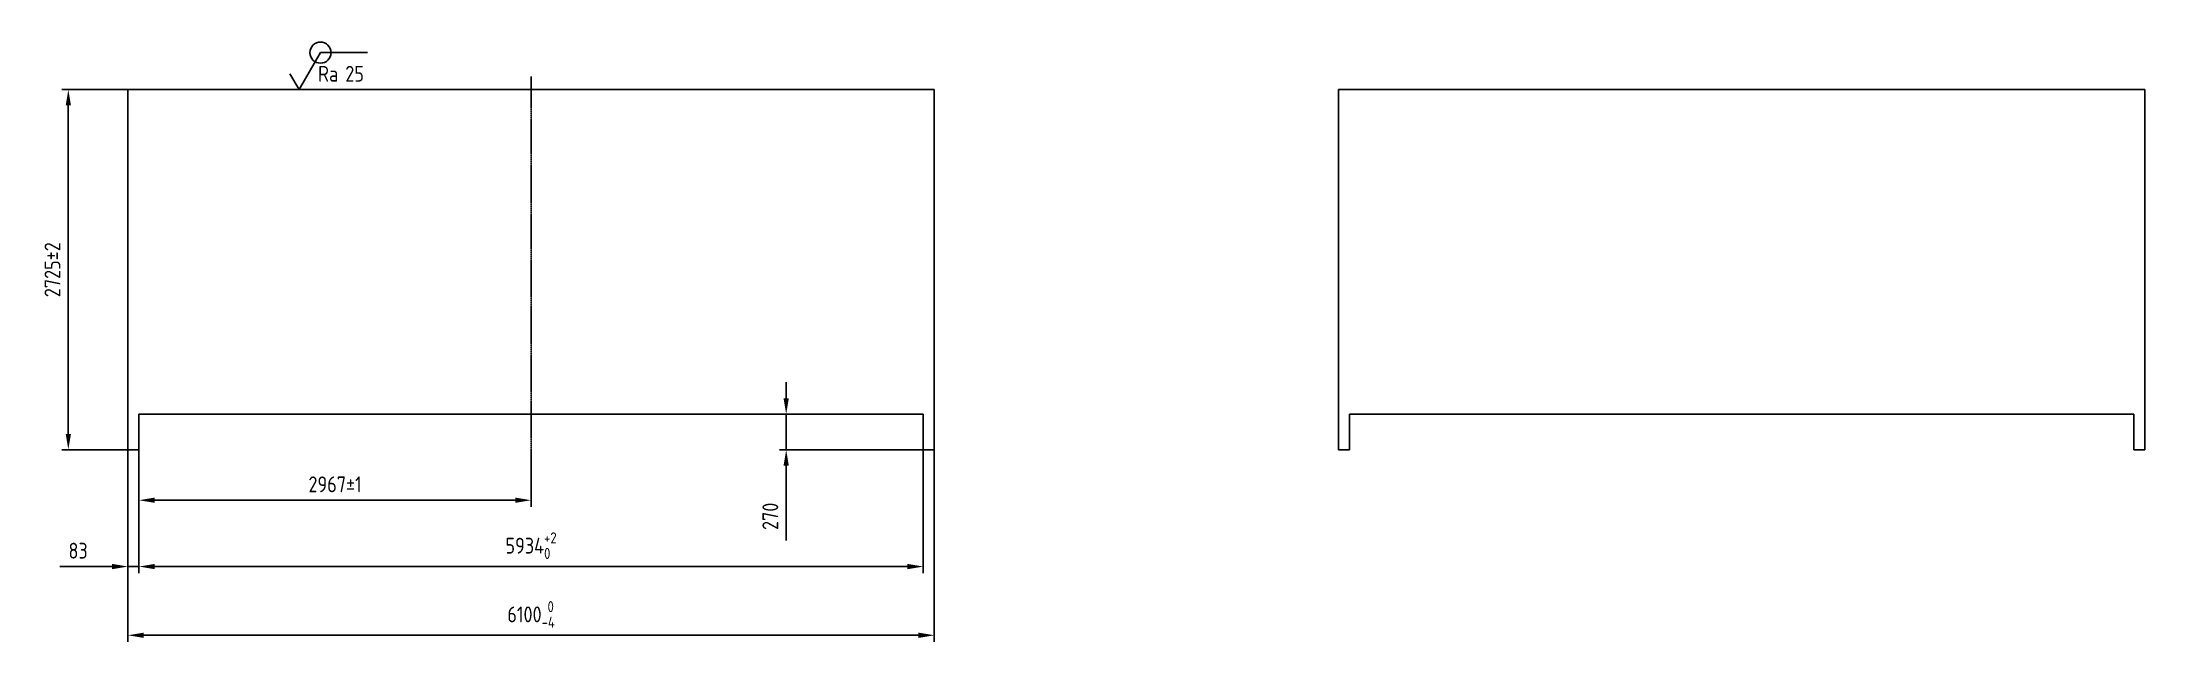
# Model space of a CAD drawing. Header units: millimetres. Extents: x 1820 to 17729, y -1187 to 3352.
import ezdxf

# ---------------------------------------------------------------- set-up
doc = ezdxf.new("R2010")
doc.units = ezdxf.units.MM
doc.header["$LTSCALE"] = 0.3
doc.linetypes.add('CENTER', pattern=[50.8, 31.75, -6.35, 6.35, -6.35])
for name, color, linetype in [('Cen', 5, 'CENTER'), ('Cont', 6, 'Continuous'), ('Dim', 7, 'Continuous'), ('Text', 3, 'Continuous')]:
    doc.layers.add(name, color=color, linetype=linetype)
doc.styles.add('Style1', font='romans.shx', dxfattribs={"width": 0.8})
doc.dimstyles.new('Lin_40', dxfattribs={"dimscale": 40, "dimtxt": 3, "dimasz": 3, "dimexe": 1.25, "dimexo": 0, "dimgap": 1.5, "dimtad": 1, "dimtxsty": 'Style1', "dimcen": 2.5, "dimclrt": 3, "dimadec": 0, "dimazin": 0, "dimtfac": 1, "dimtmove": 0, "dimatfit": 3, "dimldrblk": 'DOT', "dimfxl": 1, "dimarcsym": 0})

# ---------------------------------------------------------------- blocks, each defined once
blk = doc.blocks.new('*D8')
at = {"layer": 'Defpoints', "color": 0, "transparency": 16777216}
for p in [(2019, 2992), (2470, 2992), (2470, 267)]:
    blk.add_point(p, dxfattribs=at)
at = {"layer": 'Dim', "color": 0, "lineweight": -2, "transparency": 16777216}
for p, q in [((2470, 2992), (1969, 2992)), ((2019, 387), (2019, 2872)), ((2470, 267), (1969, 267))]:
    blk.add_line(p, q, dxfattribs=at)
at = {"layer": 'Dim', "color": 0, "transparency": 16777216}
for points in [[(1999, 2872), (2039, 2872), (2019, 2992)], [(1999, 387), (2039, 387), (2019, 267)]]:
    blk.add_solid(points, dxfattribs=at)
at = {"layer": 'Dim', "color": 3, "transparency": 16777216, "insert": (1899, 1629), "char_height": 120, "attachment_point": 5, "rotation": 90, "style": 'Style1'}
blk.add_mtext('2725%%p2', dxfattribs=at)
blk = doc.blocks.new('_Dot')
at = {"color": 0, "linetype": 'ByBlock', "lineweight": -2}
blk.add_line((-0.5, 0), (-1, 0), dxfattribs=at)
at = {"color": 0, "linetype": 'ByBlock', "const_width": 0.5}
blk.add_lwpolyline([(-0.25, 0, 1), (0.25, 0, 1)], format="xyb", close=True, dxfattribs=at)
blk = doc.blocks.new('*D9')
at = {"layer": 'Defpoints', "color": 0, "transparency": 16777216}
for p in [(2553, 267), (5520, 242), (2553, -115)]:
    blk.add_point(p, dxfattribs=at)
at = {"layer": 'Dim', "color": 0, "lineweight": -2, "transparency": 16777216}
for p, q in [((2553, 267), (2553, -165)), ((5520, 242), (5520, -165)), ((5400, -115), (2673, -115))]:
    blk.add_line(p, q, dxfattribs=at)
at = {"layer": 'Dim', "color": 0, "transparency": 16777216}
for points in [[(2673, -95), (2673, -135), (2553, -115)], [(5400, -95), (5400, -135), (5520, -115)]]:
    blk.add_solid(points, dxfattribs=at)
at = {"layer": 'Dim', "color": 3, "transparency": 16777216, "insert": (4037, 5), "char_height": 120, "attachment_point": 5, "style": 'Style1'}
blk.add_mtext('2967%%p1', dxfattribs=at)
blk = doc.blocks.new('*D10')
at = {"layer": 'Defpoints', "color": 0, "transparency": 16777216}
for p in [(2553, 267), (8487, 267), (8487, -617)]:
    blk.add_point(p, dxfattribs=at)
at = {"layer": 'Dim', "color": 0, "lineweight": -2, "transparency": 16777216}
for p, q in [((2553, 267), (2553, -667)), ((8487, 267), (8487, -667)), ((2673, -617), (8367, -617))]:
    blk.add_line(p, q, dxfattribs=at)
at = {"layer": 'Dim', "color": 0, "transparency": 16777216}
for points in [[(2673, -597), (2673, -637), (2553, -617)], [(8367, -597), (8367, -637), (8487, -617)]]:
    blk.add_solid(points, dxfattribs=at)
at = {"layer": 'Dim', "color": 3, "transparency": 16777216, "insert": (5520, -459), "char_height": 120, "attachment_point": 5, "style": 'Style1'}
blk.add_mtext('\\A1;5934{\\H0.7x;\\S+2^ 0;}', dxfattribs=at)
blk = doc.blocks.new('*D11')
at = {"layer": 'Defpoints', "color": 0, "transparency": 16777216}
for p in [(2470, 267), (2553, 267), (2470, -617)]:
    blk.add_point(p, dxfattribs=at)
at = {"layer": 'Dim', "color": 0, "lineweight": -2, "transparency": 16777216}
for p, q in [((2470, 267), (2470, -667)), ((2553, 267), (2553, -667)), ((2350, -617), (1955, -617)), ((2553, -617), (2470, -617)), ((2673, -617), (2793, -617))]:
    blk.add_line(p, q, dxfattribs=at)
at = {"layer": 'Dim', "color": 0, "transparency": 16777216}
for points in [[(2350, -597), (2350, -637), (2470, -617)], [(2673, -597), (2673, -637), (2553, -617)]]:
    blk.add_solid(points, dxfattribs=at)
at = {"layer": 'Dim', "color": 3, "transparency": 16777216, "insert": (2093, -497), "char_height": 120, "attachment_point": 5, "style": 'Style1'}
blk.add_mtext('83', dxfattribs=at)
blk = doc.blocks.new('*D12')
at = {"layer": 'Defpoints', "color": 0, "transparency": 16777216}
for p in [(2470, 267), (8570, 267), (8570, -1137)]:
    blk.add_point(p, dxfattribs=at)
at = {"layer": 'Dim', "color": 0, "lineweight": -2, "transparency": 16777216}
for p, q in [((2470, 267), (2470, -1187)), ((8570, 267), (8570, -1187)), ((2590, -1137), (8450, -1137))]:
    blk.add_line(p, q, dxfattribs=at)
at = {"layer": 'Dim', "color": 0, "transparency": 16777216}
for points in [[(2590, -1117), (2590, -1157), (2470, -1137)], [(8450, -1117), (8450, -1157), (8570, -1137)]]:
    blk.add_solid(points, dxfattribs=at)
at = {"layer": 'Dim', "color": 3, "transparency": 16777216, "insert": (5520, -979), "char_height": 120, "attachment_point": 5, "style": 'Style1'}
blk.add_mtext('\\A1;6100{\\H0.7x;\\S 0^-4;}', dxfattribs=at)
blk = doc.blocks.new('A$C6CF913E7')
at = {"layer": 'Text'}
blk.add_circle((0, 0), 2, dxfattribs=at)
blk = doc.blocks.new('sherISO_07')
at = {"layer": 'Text'}
blk.add_line((4.04, 7), (12.93, 7), dxfattribs=at)
blk.add_lwpolyline([(-1.73, 3), (0, 0), (4.04, 7)], dxfattribs=at)
blk.add_blockref('A$C6CF913E7', (4.04, 7))
at = {"layer": 'Text', "style": 'Style1', "width": 0.8}
blk.add_text('Ra', height=3, dxfattribs=at).set_placement((3.58, 1.5))
blk.add_attdef('25', (8.73, 1.5), '', height=3, dxfattribs=at)
blk = doc.blocks.new('*D15')
at = {"layer": 'Defpoints', "color": 0, "transparency": 16777216}
for p in [(7450, 537), (7738, 537), (8487, 267)]:
    blk.add_point(p, dxfattribs=at)
at = {"layer": 'Dim', "color": 0, "lineweight": -2, "transparency": 16777216}
for p, q in [((7450, 657), (7450, 777)), ((7738, 537), (7400, 537)), ((7450, 537), (7450, 267)), ((8487, 267), (7400, 267)), ((7450, 147), (7450, -420))]:
    blk.add_line(p, q, dxfattribs=at)
at = {"layer": 'Dim', "color": 0, "transparency": 16777216}
for points in [[(7430, 657), (7470, 657), (7450, 537)], [(7430, 147), (7470, 147), (7450, 267)]]:
    blk.add_solid(points, dxfattribs=at)
at = {"layer": 'Dim', "color": 3, "transparency": 16777216, "insert": (7330, -237), "char_height": 120, "attachment_point": 5, "rotation": 90, "style": 'Style1'}
blk.add_mtext('270', dxfattribs=at)

msp = doc.modelspace()

# ---------------------------------------------------------------- linework, layer by layer
at = {"layer": 'Cen'}
msp.add_line((5520.235, 3090.022), (5520.235, 241.543), dxfattribs=at)
at = {"layer": 'Cont'}
for p, q in [((2470.235, 2991.543), (8570.235, 2991.543)), ((2470.235, 266.543), (2470.235, 2991.543)), ((8570.235, 2991.543), (8570.235, 266.543)), ((11629.482, 2991.543), (17729.482, 2991.543)), ((11629.482, 266.543), (11629.482, 2991.543)), ((17729.482, 2991.543), (17729.482, 266.543)), ((2553.235, 536.543), (2553.235, 266.543)), ((2553.235, 536.543), (8487.235, 536.543)), ((8487.235, 536.543), (8487.235, 266.543)), ((11712.482, 536.543), (11712.482, 266.543)), ((11712.482, 536.543), (17646.482, 536.543)), ((17646.482, 536.543), (17646.482, 266.543)), ((2470.235, 266.543), (2553.235, 266.543)), ((8487.235, 266.543), (8570.235, 266.543)), ((11629.482, 266.543), (11712.482, 266.543)), ((17646.482, 266.543), (17729.482, 266.543))]:
    msp.add_line(p, q, dxfattribs=at)

# ---------------------------------------------------------------- block references
at = {"layer": 'Dim', "xscale": 40, "yscale": 40, "zscale": 40}
msp.add_blockref('sherISO_07', (3765.001, 2991.543), dxfattribs=at).add_auto_attribs({'25': '25'})

# ---------------------------------------------------------------- dimensions: what is measured, and where the dimension line sits
at = {"layer": 'Dim'}
dim = msp.add_linear_dim(base=(2019.043, 2991.543), p1=(2470.235, 266.543), p2=(2470.235, 2991.543), angle=90, text='<>%%p2', dimstyle='Lin_40', dxfattribs=at)
dim.commit()
dim.dimension.update_dxf_attribs({"geometry": '*D8', "text_midpoint": (1899.043, 1629.043)})
dim = msp.add_linear_dim(base=(7449.506, 536.543), p1=(8487.235, 266.543), p2=(7737.599, 536.543), angle=90, dimstyle='Lin_40', dxfattribs=at)
dim.commit()
dim.dimension.update_dxf_attribs({"geometry": '*D15', "text_midpoint": (7449.506, -236.885), "dimtype": 160})
dim = msp.add_linear_dim(base=(2470.235, -617.454), p1=(2553.235, 266.543), p2=(2470.235, 266.543), dimstyle='Lin_40', dxfattribs=at)
dim.commit()
dim.dimension.update_dxf_attribs({"geometry": '*D11', "text_midpoint": (2092.52, -497.454)})
for base, p1, p2, text, picture, middle in [((8570.235, -1137.375), (2470.235, 266.543), (8570.235, 266.543), '\\A1;<>{\\H0.7x;\\S 0^-4;}', '*D12', (5520.235, -979.375)), ((2553.235, -114.741), (5520.235, 241.543), (2553.235, 266.543), '<>%%p1', '*D9', (4036.735, 5.259)), ((8487.235, -617.454), (2553.235, 266.543), (8487.235, 266.543), '\\A1;<>{\\H0.7x;\\S+2^ 0;}', '*D10', (5520.235, -459.454))]:
    dim = msp.add_linear_dim(base=base, p1=p1, p2=p2, text=text, dimstyle='Lin_40', dxfattribs=at)
    dim.commit()
    dim.dimension.update_dxf_attribs({"geometry": picture, "text_midpoint": middle})

doc.saveas('drawing.dxf')
